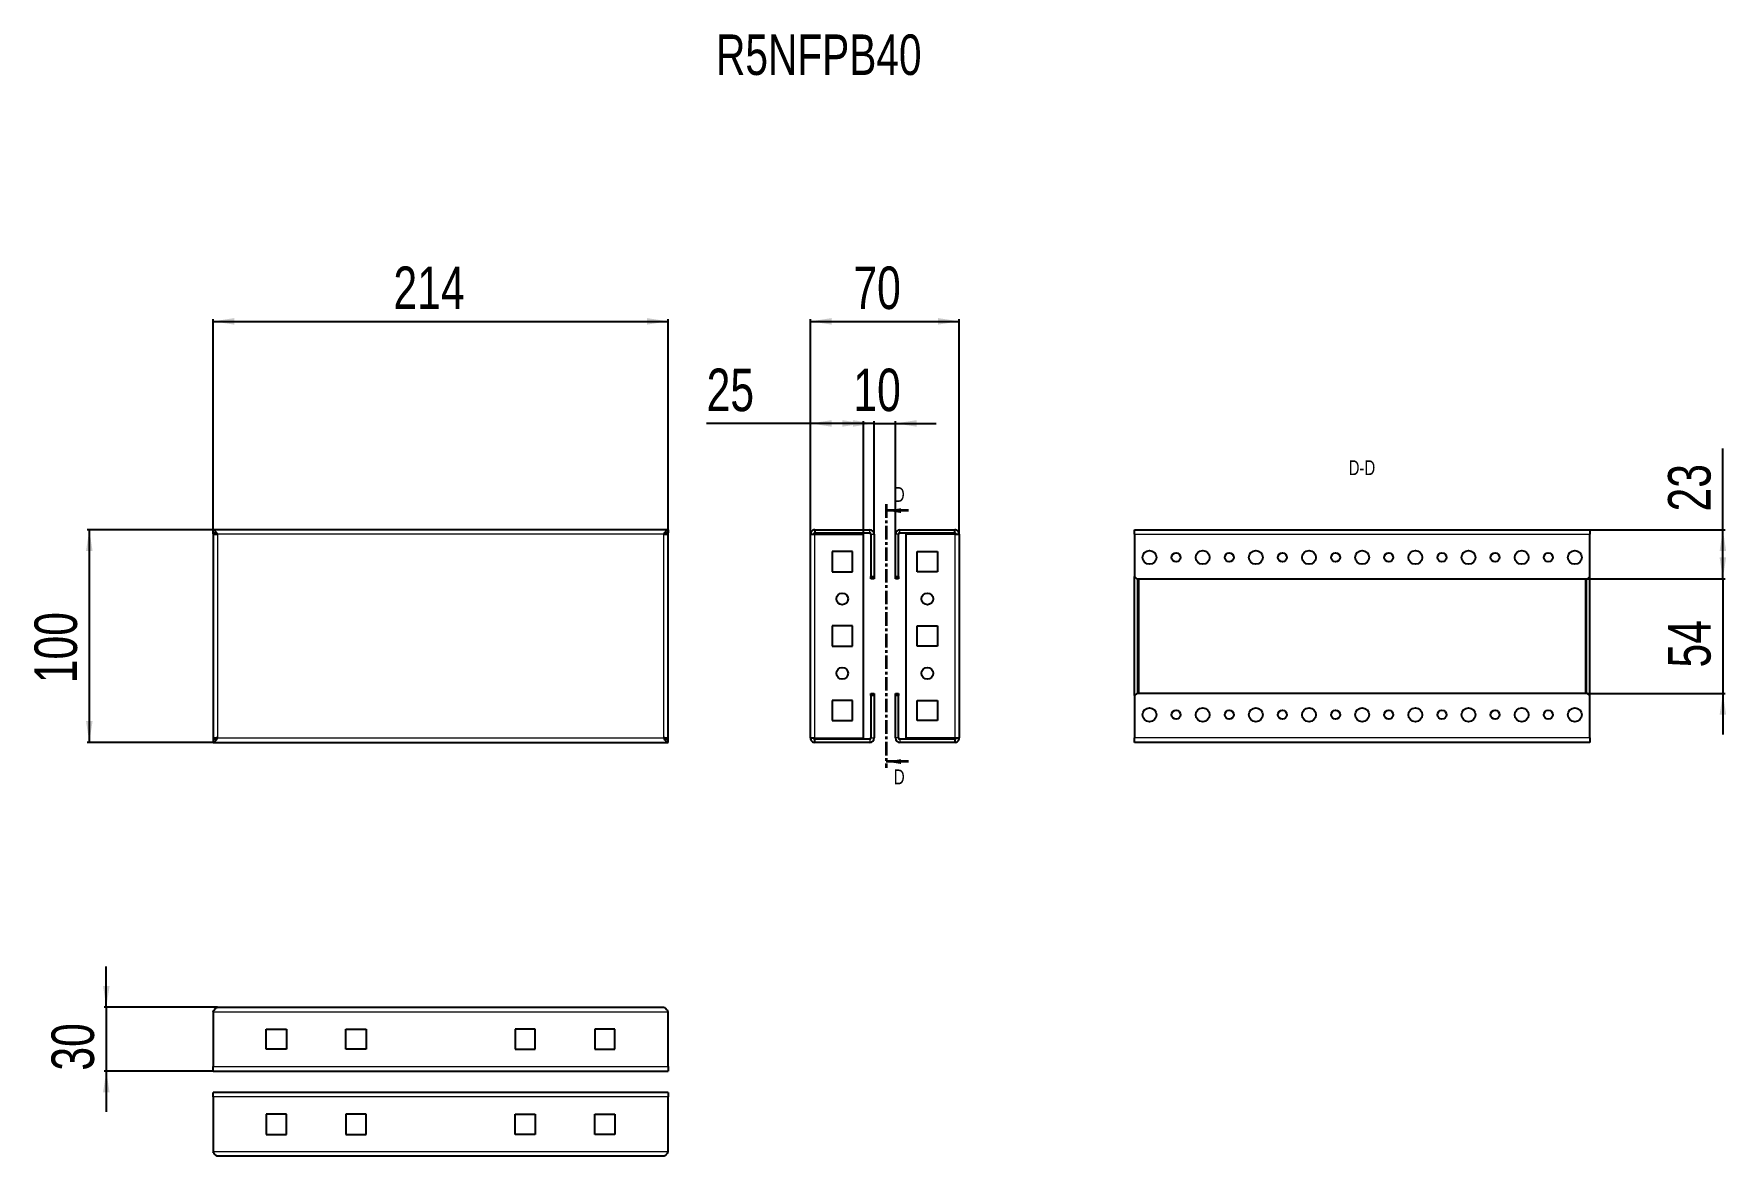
# Model space of a CAD drawing. Header units: millimetres. Extents: x -14 to 782, y 38 to 566.
import ezdxf

# ---------------------------------------------------------------- set-up
doc = ezdxf.new("R2010")
doc.units = ezdxf.units.MM
doc.linetypes.add('CENTER', pattern=[10.16, 6.35, -1.27, 1.27, -1.27])
doc.layers.add('FORMAT', color=7, linetype='Continuous')
doc.styles.add('SLDTEXTSTYLE0', font='TXT', dxfattribs={"width": 0.75})
doc.dimstyles.new('SLDDIMSTYLE0', dxfattribs={"dimtxt": 20, "dimasz": 10, "dimexe": 0, "dimexo": 0.0625, "dimgap": 5, "dimtad": 2, "dimdec": 1, "dimrnd": 1e-09, "dimzin": 12, "dimdsep": 46, "dimtxsty": 'SLDTEXTSTYLE0', "dimsah": 1, "dimcen": 0.09, "dimadec": 0, "dimazin": 3, "dimtfac": 1, "dimtofl": 0, "dimtmove": 0, "dimatfit": 3, "dimfxl": 0, "dimfrac": 2, "dimtolj": 1, "dimtzin": 12, "dimarcsym": 0})
doc.dimstyles.new('SLDDIMSTYLE1', dxfattribs={"dimtxt": 20, "dimasz": 10, "dimexe": 0, "dimexo": 0.0625, "dimgap": 5, "dimtad": 2, "dimdec": 1, "dimrnd": 1e-09, "dimzin": 12, "dimdsep": 46, "dimtxsty": 'SLDTEXTSTYLE0', "dimsah": 1, "dimcen": 0.09, "dimadec": 0, "dimazin": 3, "dimtfac": 1, "dimtmove": 0, "dimatfit": 0, "dimfxl": 0, "dimfrac": 2, "dimtolj": 1, "dimtzin": 12, "dimarcsym": 0})

# ---------------------------------------------------------------- blocks, each defined once
blk = doc.blocks.new('_D')
at = {"layer": 'FORMAT'}
for p, q in [((70.22, 330.58), (70.22, 431.57)), ((70.22, 430.57), (284.22, 430.57)), ((284.22, 330.58), (284.22, 431.57))]:
    blk.add_line(p, q, dxfattribs=at)
for points in [[(70.22, 430.57), (80.22, 429.03), (80.22, 432.11)], [(284.22, 430.57), (274.22, 432.11), (274.22, 429.03)]]:
    blk.add_solid(points, dxfattribs=at)
at = {"layer": 'FORMAT', "insert": (155.05, 456.35), "char_height": 20, "attachment_point": 1, "style": 'SLDTEXTSTYLE0'}
blk.add_mtext('214', dxfattribs=at)
blk = doc.blocks.new('_D_1')
at = {"layer": 'FORMAT'}
for p, q in [((70.21, 332.57), (11.05, 332.57)), ((12.05, 332.57), (12.05, 232.57)), ((70.21, 232.57), (11.05, 232.57))]:
    blk.add_line(p, q, dxfattribs=at)
for points in [[(12.05, 332.57), (10.51, 322.57), (13.59, 322.57)], [(12.05, 232.57), (13.59, 242.57), (10.51, 242.57)]]:
    blk.add_solid(points, dxfattribs=at)
at = {"layer": 'FORMAT', "insert": (-13.73, 260.4), "char_height": 20, "attachment_point": 1, "rotation": 90, "style": 'SLDTEXTSTYLE0'}
blk.add_mtext('100', dxfattribs=at)
blk = doc.blocks.new('_D_2')
at = {"layer": 'FORMAT'}
for p, q in [((351.09, 330.48), (351.09, 431.57)), ((351.09, 430.57), (421.09, 430.57)), ((421.09, 330.48), (421.09, 431.57))]:
    blk.add_line(p, q, dxfattribs=at)
for points in [[(351.09, 430.57), (361.09, 429.03), (361.09, 432.11)], [(421.09, 430.57), (411.09, 432.11), (411.09, 429.03)]]:
    blk.add_solid(points, dxfattribs=at)
at = {"layer": 'FORMAT', "insert": (371.31, 456.35), "char_height": 20, "attachment_point": 1, "style": 'SLDTEXTSTYLE0'}
blk.add_mtext('70', dxfattribs=at)
blk = doc.blocks.new('_D_3')
at = {"layer": 'FORMAT'}
for p, q in [((381.09, 382.57), (361.86, 382.57)), ((381.09, 330.48), (381.09, 383.57)), ((381.09, 382.57), (391.09, 382.57)), ((391.09, 330.48), (391.09, 383.57)), ((391.09, 382.57), (410.32, 382.57))]:
    blk.add_line(p, q, dxfattribs=at)
for points in [[(381.09, 382.57), (371.09, 384.11), (371.09, 381.03)], [(391.09, 382.57), (401.09, 381.03), (401.09, 384.11)]]:
    blk.add_solid(points, dxfattribs=at)
at = {"layer": 'FORMAT', "insert": (371.31, 408.35), "char_height": 20, "attachment_point": 1, "style": 'SLDTEXTSTYLE0'}
blk.add_mtext('10', dxfattribs=at)
blk = doc.blocks.new('_D_4')
at = {"layer": 'FORMAT'}
for p, q in [((351.09, 382.57), (302.31, 382.57)), ((351.09, 330.48), (351.09, 383.57)), ((376.09, 382.57), (351.09, 382.57)), ((376.09, 330.58), (376.09, 383.57))]:
    blk.add_line(p, q, dxfattribs=at)
for points in [[(351.09, 382.57), (361.09, 381.03), (361.09, 384.11)], [(376.09, 382.57), (366.09, 384.11), (366.09, 381.03)]]:
    blk.add_solid(points, dxfattribs=at)
at = {"layer": 'FORMAT', "insert": (302.31, 408.35), "char_height": 20, "attachment_point": 1, "style": 'SLDTEXTSTYLE0'}
blk.add_mtext('25', dxfattribs=at)
blk = doc.blocks.new('_D_5')
at = {"layer": 'FORMAT'}
for p, q in [((20.05, 108.02), (20.05, 127.25)), ((72.31, 108.02), (19.05, 108.02)), ((20.05, 108.02), (20.05, 78.02)), ((70.21, 78.02), (19.05, 78.02)), ((20.05, 78.02), (20.05, 58.79))]:
    blk.add_line(p, q, dxfattribs=at)
for points in [[(20.05, 108.02), (21.59, 118.02), (18.51, 118.02)], [(20.05, 78.02), (18.51, 68.02), (21.59, 68.02)]]:
    blk.add_solid(points, dxfattribs=at)
at = {"layer": 'FORMAT', "insert": (-5.73, 78.24), "char_height": 20, "attachment_point": 1, "rotation": 90, "style": 'SLDTEXTSTYLE0'}
blk.add_mtext('30', dxfattribs=at)
blk = doc.blocks.new('_D_6')
at = {"layer": 'FORMAT'}
for p, q in [((780.15, 309.57), (780.15, 328.8)), ((716.56, 309.57), (781.15, 309.57)), ((780.15, 309.57), (780.15, 255.57)), ((716.56, 255.57), (781.15, 255.57)), ((780.15, 255.57), (780.15, 236.34))]:
    blk.add_line(p, q, dxfattribs=at)
for points in [[(780.15, 309.57), (781.69, 319.57), (778.61, 319.57)], [(780.15, 255.57), (778.61, 245.57), (781.69, 245.57)]]:
    blk.add_solid(points, dxfattribs=at)
at = {"layer": 'FORMAT', "insert": (754.37, 267.79), "char_height": 20, "attachment_point": 1, "rotation": 90, "style": 'SLDTEXTSTYLE0'}
blk.add_mtext('54', dxfattribs=at)
blk = doc.blocks.new('_D_7')
at = {"layer": 'FORMAT'}
for p, q in [((780.15, 332.57), (780.15, 370.73)), ((717.56, 332.57), (781.15, 332.57)), ((780.15, 309.57), (780.15, 332.57)), ((716.56, 309.57), (781.15, 309.57))]:
    blk.add_line(p, q, dxfattribs=at)
for points in [[(780.15, 332.57), (778.61, 322.57), (781.69, 322.57)], [(780.15, 309.57), (781.69, 319.57), (778.61, 319.57)]]:
    blk.add_solid(points, dxfattribs=at)
at = {"layer": 'FORMAT', "insert": (754.37, 341.17), "char_height": 20, "attachment_point": 1, "rotation": 90, "style": 'SLDTEXTSTYLE0'}
blk.add_mtext('23', dxfattribs=at)

msp = doc.modelspace()

# ---------------------------------------------------------------- linework, layer by layer
at = {"color": 7, "linetype": 'CENTER', "lineweight": 35}
msp.add_line((386.66, 344.57), (386.66, 220.56), dxfattribs=at)
at = {"color": 7, "linetype": 'Continuous', "lineweight": 35}
for p, q in [((397.3, 341.57), (386.66, 341.57)), ((397.3, 223.56), (386.66, 223.56))]:
    msp.add_line(p, q, dxfattribs=at)
at = {"color": 7, "linetype": 'Continuous', "lineweight": 25}
for p, q in [((284.22, 332.57), (70.22, 332.57)), ((70.22, 331.07), (70.22, 332.57)), ((70.22, 331.07), (70.22, 330.57)), ((70.22, 330.57), (70.22, 234.57)), ((70.22, 330.57), (71.72, 330.57)), ((284.22, 330.57), (282.72, 330.57)), ((284.22, 332.57), (284.22, 331.07)), ((284.22, 330.57), (284.22, 331.07)), ((284.22, 234.57), (284.22, 330.57)), ((351.09, 234.67), (351.09, 330.47)), ((353.19, 332.57), (353.19, 331.07)), ((353.19, 332.57), (378.99, 332.57)), ((353.19, 331.07), (378.99, 331.07)), ((353.19, 330.57), (376.09, 330.57)), ((376.09, 234.57), (376.09, 330.57)), ((379.59, 330.47), (379.59, 310.57)), ((381.09, 330.47), (381.09, 310.57)), ((391.09, 310.57), (391.09, 330.47)), ((392.59, 310.57), (392.59, 330.47)), ((393.19, 332.57), (418.99, 332.57)), ((393.19, 331.07), (418.99, 331.07)), ((396.09, 234.57), (396.09, 330.57)), ((418.99, 330.57), (396.09, 330.57)), ((418.99, 331.07), (418.99, 332.57)), ((421.09, 330.47), (421.09, 234.67)), ((503.55, 330.47), (503.55, 332.57)), ((503.55, 332.57), (717.55, 332.57)), ((503.55, 330.47), (503.55, 310.57)), ((717.55, 332.57), (717.55, 330.47)), ((717.55, 310.57), (717.55, 330.47)), ((361.34, 322.32), (361.34, 312.82)), ((370.84, 322.32), (361.34, 322.32)), ((370.84, 312.82), (370.84, 322.32)), ((401.34, 322.32), (410.84, 322.32)), ((401.34, 312.82), (401.34, 322.32)), ((410.84, 322.32), (410.84, 312.82)), ((361.34, 312.82), (370.84, 312.82)), ((379.59, 310.57), (381.09, 310.57)), ((379.59, 309.57), (379.59, 310.57)), ((381.09, 310.57), (381.09, 309.57)), ((391.09, 310.57), (392.59, 310.57)), ((391.09, 309.57), (391.09, 310.57)), ((392.59, 310.57), (392.59, 309.57)), ((410.84, 312.82), (401.34, 312.82)), ((503.55, 310.57), (504.55, 309.57)), ((503.55, 254.57), (503.55, 310.57)), ((716.55, 309.57), (717.55, 310.57)), ((717.55, 254.57), (717.55, 310.57)), ((381.09, 309.57), (379.59, 309.57)), ((392.59, 309.57), (391.09, 309.57)), ((504.55, 309.57), (716.55, 309.57)), ((505.05, 255.57), (505.05, 309.57)), ((716.05, 255.57), (716.05, 309.57)), ((361.34, 287.32), (361.34, 277.82)), ((370.84, 287.32), (361.34, 287.32)), ((370.84, 277.82), (370.84, 287.32)), ((401.34, 287.32), (410.84, 287.32)), ((401.34, 277.82), (401.34, 287.32)), ((410.84, 287.32), (410.84, 277.82)), ((361.34, 277.82), (370.84, 277.82)), ((410.84, 277.82), (401.34, 277.82)), ((379.59, 255.57), (381.09, 255.57)), ((379.59, 254.57), (379.59, 255.57)), ((381.09, 255.57), (381.09, 254.57)), ((391.09, 255.57), (392.59, 255.57)), ((391.09, 254.57), (391.09, 255.57)), ((392.59, 255.57), (392.59, 254.57)), ((504.55, 255.57), (503.55, 254.57)), ((716.55, 255.57), (504.55, 255.57)), ((717.55, 254.57), (716.55, 255.57)), ((370.84, 252.32), (361.34, 252.32)), ((361.34, 252.32), (361.34, 242.82)), ((370.84, 242.82), (370.84, 252.32)), ((379.59, 254.57), (379.59, 234.67)), ((381.09, 254.57), (379.59, 254.57)), ((381.09, 254.57), (381.09, 234.67)), ((392.59, 254.57), (391.09, 254.57)), ((391.09, 234.67), (391.09, 254.57)), ((392.59, 234.67), (392.59, 254.57)), ((401.34, 252.32), (410.84, 252.32)), ((401.34, 242.82), (401.34, 252.32)), ((410.84, 252.32), (410.84, 242.82)), ((503.55, 254.57), (503.55, 234.67)), ((717.55, 234.67), (717.55, 254.57)), ((361.34, 242.82), (370.84, 242.82)), ((410.84, 242.82), (401.34, 242.82)), ((71.72, 234.57), (70.22, 234.57)), ((70.22, 234.57), (70.22, 234.07)), ((70.22, 234.07), (70.22, 232.57)), ((70.22, 232.57), (284.22, 232.57)), ((282.72, 234.57), (284.22, 234.57)), ((284.22, 234.07), (284.22, 234.57)), ((284.22, 232.57), (284.22, 234.07)), ((353.19, 234.57), (376.09, 234.57)), ((353.19, 232.57), (353.19, 234.07)), ((378.99, 234.07), (353.19, 234.07)), ((378.99, 232.57), (353.19, 232.57)), ((418.99, 234.07), (393.19, 234.07)), ((418.99, 232.57), (393.19, 232.57)), ((418.99, 234.57), (396.09, 234.57)), ((418.99, 234.07), (418.99, 232.57)), ((503.55, 232.57), (503.55, 234.67)), ((717.55, 232.57), (503.55, 232.57)), ((717.55, 234.67), (717.55, 232.57)), ((70.22, 105.92), (70.22, 80.12)), ((72.32, 108.02), (282.12, 108.02)), ((284.22, 80.12), (284.22, 105.92)), ((95.22, 97.77), (104.72, 97.77)), ((95.22, 88.27), (95.22, 97.77)), ((104.72, 97.77), (104.72, 88.27)), ((132.72, 97.77), (142.22, 97.77)), ((132.72, 88.27), (132.72, 97.77)), ((142.22, 97.77), (142.22, 88.27)), ((221.72, 97.77), (212.22, 97.77)), ((212.22, 97.77), (212.22, 88.27)), ((221.72, 88.27), (221.72, 97.77)), ((249.72, 97.77), (249.72, 88.27)), ((259.22, 97.77), (249.72, 97.77)), ((259.22, 88.27), (259.22, 97.77)), ((104.72, 88.27), (95.22, 88.27)), ((142.22, 88.27), (132.72, 88.27)), ((212.22, 88.27), (221.72, 88.27)), ((249.72, 88.27), (259.22, 88.27)), ((70.22, 78.02), (70.22, 80.12)), ((284.22, 80.12), (284.22, 78.02)), ((70.22, 78.02), (284.22, 78.02)), ((70.22, 65.92), (70.22, 68.02)), ((284.22, 68.02), (70.22, 68.02)), ((70.22, 65.92), (70.22, 40.12)), ((284.22, 68.02), (284.22, 65.92)), ((284.22, 40.12), (284.22, 65.92)), ((104.72, 57.77), (95.22, 57.77)), ((95.22, 57.77), (95.22, 48.27)), ((104.72, 48.27), (104.72, 57.77)), ((142.22, 57.77), (132.72, 57.77)), ((132.72, 57.77), (132.72, 48.27)), ((142.22, 48.27), (142.22, 57.77)), ((212.22, 48.27), (212.22, 57.77)), ((212.22, 57.77), (221.72, 57.77)), ((221.72, 57.77), (221.72, 48.27)), ((249.72, 57.77), (259.22, 57.77)), ((249.72, 48.27), (249.72, 57.77)), ((259.22, 57.77), (259.22, 48.27)), ((95.22, 48.27), (104.72, 48.27)), ((132.72, 48.27), (142.22, 48.27)), ((221.72, 48.27), (212.22, 48.27)), ((259.22, 48.27), (249.72, 48.27)), ((282.12, 38.02), (72.32, 38.02))]:
    msp.add_line(p, q, dxfattribs=at)
at = {"color": 8, "linetype": 'Continuous', "lineweight": 18}
for p, q in [((282.12, 330.47), (72.32, 330.47)), ((72.32, 330.47), (72.32, 234.67)), ((282.12, 234.67), (282.12, 330.47)), ((353.19, 234.57), (353.19, 330.57)), ((378.99, 331.07), (378.99, 332.57)), ((379.59, 330.47), (381.09, 330.47)), ((392.59, 330.47), (391.09, 330.47)), ((393.19, 331.07), (393.19, 332.57)), ((418.99, 330.57), (418.99, 234.57)), ((503.55, 330.47), (717.55, 330.47)), ((505.65, 255.57), (505.65, 309.57)), ((715.45, 309.57), (715.45, 255.57)), ((72.32, 234.67), (282.12, 234.67)), ((378.99, 234.07), (378.99, 232.57)), ((379.59, 234.67), (381.09, 234.67)), ((392.59, 234.67), (391.09, 234.67)), ((393.19, 234.07), (393.19, 232.57)), ((717.55, 234.67), (503.55, 234.67)), ((70.22, 105.92), (284.22, 105.92)), ((70.22, 80.12), (284.22, 80.12)), ((284.22, 65.92), (70.22, 65.92)), ((284.22, 40.12), (70.22, 40.12))]:
    msp.add_line(p, q, dxfattribs=at)
at = {"color": 7, "linetype": 'Continuous', "lineweight": 25}
for centre, radius in [((510.55, 319.57), 3.25), ((523.05, 319.57), 2.1), ((535.55, 319.57), 3.25), ((548.05, 319.57), 2.1), ((560.55, 319.57), 3.25), ((573.05, 319.57), 2.1), ((585.55, 319.57), 3.25), ((598.05, 319.57), 2.1), ((610.55, 319.57), 3.25), ((623.05, 319.57), 2.1), ((635.55, 319.57), 3.25), ((648.05, 319.57), 2.1), ((660.55, 319.57), 3.25), ((673.05, 319.57), 2.1), ((685.55, 319.57), 3.25), ((698.05, 319.57), 2.1), ((710.55, 319.57), 3.25), ((366.09, 300.07), 2.75), ((406.09, 300.07), 2.75), ((366.09, 265.07), 2.75), ((406.09, 265.07), 2.75), ((510.55, 245.57), 3.25), ((523.05, 245.57), 2.1), ((535.55, 245.57), 3.25), ((548.05, 245.57), 2.1), ((560.55, 245.57), 3.25), ((573.05, 245.57), 2.1), ((585.55, 245.57), 3.25), ((598.05, 245.57), 2.1), ((610.55, 245.57), 3.25), ((623.05, 245.57), 2.1), ((635.55, 245.57), 3.25), ((648.05, 245.57), 2.1), ((660.55, 245.57), 3.25), ((673.05, 245.57), 2.1), ((685.55, 245.57), 3.25), ((698.05, 245.57), 2.1), ((710.55, 245.57), 3.25)]:
    msp.add_circle(centre, radius, dxfattribs=at)
for centre, radius, start, end in [((378.99, 330.47), 2.1, 0, 90), ((378.99, 330.47), 0.6, 0, 90), ((393.19, 330.47), 2.1, 90, 180), ((393.19, 330.47), 0.6, 90, 180), ((378.99, 234.67), 2.1, 270, 0), ((378.99, 234.67), 0.6, 270, 0), ((393.19, 234.67), 2.1, 180, 270), ((393.19, 234.67), 0.6, 180, 270)]:
    msp.add_arc(centre, radius, start, end, dxfattribs=at)
for points, knots in [([(72.32, 330.47), (72.14, 330.75), (71.78, 331.31), (71.25, 332.01), (70.73, 332.48), (70.38, 332.54), (70.22, 332.57)], [0, 0, 0, 0, 0.254753, 0.509645, 0.764538, 1, 1, 1, 1]), ([(72.32, 330.47), (72.14, 330.55), (71.77, 330.71), (71.08, 330.98), (70.56, 331.03), (70.22, 331.07)], [0, 0, 0, 0, 0.259878, 0.519739, 1, 1, 1, 1]), ([(421.09, 330.47), (421.06, 330.75), (420.99, 331.31), (420.49, 332.01), (419.79, 332.48), (419.25, 332.54), (418.99, 332.57)], [0, 0, 0, 0, 0.254753, 0.509645, 0.764538, 1, 1, 1, 1]), ([(419.59, 330.47), (419.58, 330.55), (419.56, 330.71), (419.37, 330.98), (419.14, 331.03), (418.99, 331.07)], [0, 0, 0, 0, 0.259878, 0.519739, 1, 1, 1, 1]), ([(282.12, 108.02), (282.3, 107.99), (282.65, 107.92), (283.19, 107.42), (283.71, 106.72), (284.06, 106.18), (284.22, 105.92)], [0, 0, 0, 0, 0.254753, 0.509645, 0.764538, 1, 1, 1, 1]), ([(72.32, 38.02), (72.14, 38.05), (71.78, 38.12), (71.25, 38.62), (70.73, 39.32), (70.38, 39.86), (70.22, 40.12)], [0, 0, 0, 0, 0.254753, 0.509645, 0.764538, 1, 1, 1, 1])]:
    msp.add_open_spline(points, degree=3, knots=knots, dxfattribs=at)
for points in [[(70.22, 330.57), (70.25, 330.56), (70.31, 330.54), (70.8, 330.52), (71.49, 330.49), (72.04, 330.47), (72.32, 330.47)], [(284.22, 332.57), (284.04, 332.53), (283.69, 332.47), (283.17, 331.99), (282.64, 331.29), (282.29, 330.74), (282.12, 330.47)], [(284.22, 331.07), (283.87, 331.03), (283.17, 330.95), (282.47, 330.63), (282.12, 330.47)], [(282.12, 330.47), (282.39, 330.47), (282.95, 330.49), (283.64, 330.52), (284.13, 330.54), (284.19, 330.56), (284.22, 330.57)], [(353.19, 332.57), (352.92, 332.53), (352.37, 332.47), (351.67, 331.99), (351.19, 331.29), (351.12, 330.74), (351.09, 330.47)], [(351.09, 330.47), (351.12, 330.47), (351.19, 330.49), (351.67, 330.52), (352.37, 330.54), (352.92, 330.56), (353.19, 330.57)], [(353.19, 331.07), (353.03, 331.03), (352.7, 330.95), (352.63, 330.63), (352.59, 330.47)], [(418.99, 330.57), (419.27, 330.56), (419.82, 330.54), (420.51, 330.52), (421, 330.49), (421.06, 330.47), (421.09, 330.47)], [(70.22, 232.57), (70.39, 232.6), (70.74, 232.66), (71.27, 233.15), (71.79, 233.84), (72.14, 234.39), (72.32, 234.67)], [(70.22, 234.07), (70.57, 234.1), (71.27, 234.18), (71.97, 234.5), (72.32, 234.67)], [(72.32, 234.67), (72.04, 234.66), (71.49, 234.64), (70.8, 234.62), (70.31, 234.59), (70.25, 234.57), (70.22, 234.57)], [(282.12, 234.67), (282.29, 234.39), (282.64, 233.84), (283.17, 233.15), (283.69, 232.66), (284.04, 232.6), (284.22, 232.57)], [(282.12, 234.67), (282.47, 234.5), (283.17, 234.18), (283.87, 234.1), (284.22, 234.07)], [(284.22, 234.57), (284.19, 234.57), (284.13, 234.59), (283.64, 234.62), (282.95, 234.64), (282.39, 234.66), (282.12, 234.67)], [(353.19, 234.57), (352.92, 234.57), (352.37, 234.59), (351.67, 234.62), (351.19, 234.64), (351.12, 234.66), (351.09, 234.67)], [(351.09, 234.67), (351.12, 234.39), (351.19, 233.84), (351.67, 233.15), (352.37, 232.66), (352.92, 232.6), (353.19, 232.57)], [(352.59, 234.67), (352.63, 234.5), (352.7, 234.18), (353.03, 234.1), (353.19, 234.07)], [(421.09, 234.67), (421.06, 234.66), (421, 234.64), (420.51, 234.62), (419.82, 234.59), (419.27, 234.57), (418.99, 234.57)], [(418.99, 232.57), (419.27, 232.6), (419.82, 232.66), (420.51, 233.15), (421, 233.84), (421.06, 234.39), (421.09, 234.67)], [(418.99, 234.07), (419.15, 234.1), (419.48, 234.18), (419.55, 234.5), (419.59, 234.67)], [(70.22, 105.92), (70.39, 106.19), (70.74, 106.75), (71.27, 107.44), (71.79, 107.92), (72.14, 107.99), (72.32, 108.02)], [(284.22, 40.12), (284.04, 39.84), (283.69, 39.29), (283.17, 38.6), (282.64, 38.11), (282.29, 38.05), (282.12, 38.02)]]:
    msp.add_open_spline(points, degree=3, dxfattribs=at)
at = {"color": 7, "linetype": 'Continuous', "lineweight": 35}
for points in [[(386.66, 341.57), (393.66, 340.45), (393.66, 342.69)], [(386.66, 223.56), (393.66, 222.44), (393.66, 224.68)]]:
    msp.add_solid(points, dxfattribs=at)

# ---------------------------------------------------------------- texts
at = {"color": 7, "linetype": 'Continuous', "char_height": 7, "attachment_point": 1, "style": 'SLDTEXTSTYLE0'}
for insert in [(390.36, 352.67), (390.36, 219.86)]:
    msp.add_mtext('D', dxfattribs=dict(at, insert=insert))
at = {"layer": 'FORMAT', "style": 'SLDTEXTSTYLE0'}
for s, insert, char_height, attachment_point in [('R5NFPB40', (306.74, 565.48), 19.05, 1), ('D-D', (610.45, 365.26), 7, 2)]:
    msp.add_mtext(s, dxfattribs=dict(at, insert=insert, char_height=char_height, attachment_point=attachment_point))

# ---------------------------------------------------------------- dimensions: what is measured, and where the dimension line sits
at = {"layer": 'FORMAT'}
for base, p1, p2, dimstyle, picture, middle in [((284.22, 430.57), (70.22, 330.57), (284.22, 330.57), 'SLDDIMSTYLE0', '_D', (177.22, 430.57)), ((421.09, 430.57), (351.09, 330.47), (421.09, 330.47), 'SLDDIMSTYLE0', '_D_2', (386.09, 430.57)), ((351.09, 382.57), (376.09, 330.57), (351.09, 330.47), 'SLDDIMSTYLE0', '_D_4', (317.09, 382.57)), ((391.09, 382.57), (381.09, 330.47), (391.09, 330.47), 'SLDDIMSTYLE1', '_D_3', (386.09, 382.57))]:
    dim = msp.add_linear_dim(base=base, p1=p1, p2=p2, dimstyle=dimstyle, dxfattribs=at)
    dim.commit()
    dim.dimension.update_dxf_attribs({"geometry": picture, "text_midpoint": middle, "dimtype": 160})
for base, p1, p2, dimstyle, picture, middle in [((780.15, 332.57), (716.55, 309.57), (717.55, 332.57), 'SLDDIMSTYLE0', '_D_7', (780.15, 355.95)), ((12.05, 232.57), (70.22, 332.57), (70.22, 232.57), 'SLDDIMSTYLE0', '_D_1', (12.05, 282.57)), ((780.15, 255.57), (716.55, 309.57), (716.55, 255.57), 'SLDDIMSTYLE1', '_D_6', (780.15, 282.57)), ((20.05, 78.02), (72.32, 108.02), (70.22, 78.02), 'SLDDIMSTYLE1', '_D_5', (20.05, 93.02))]:
    dim = msp.add_linear_dim(base=base, p1=p1, p2=p2, angle=90, dimstyle=dimstyle, dxfattribs=at)
    dim.commit()
    dim.dimension.update_dxf_attribs({"geometry": picture, "text_midpoint": middle, "dimtype": 160})

doc.saveas('drawing.dxf')
